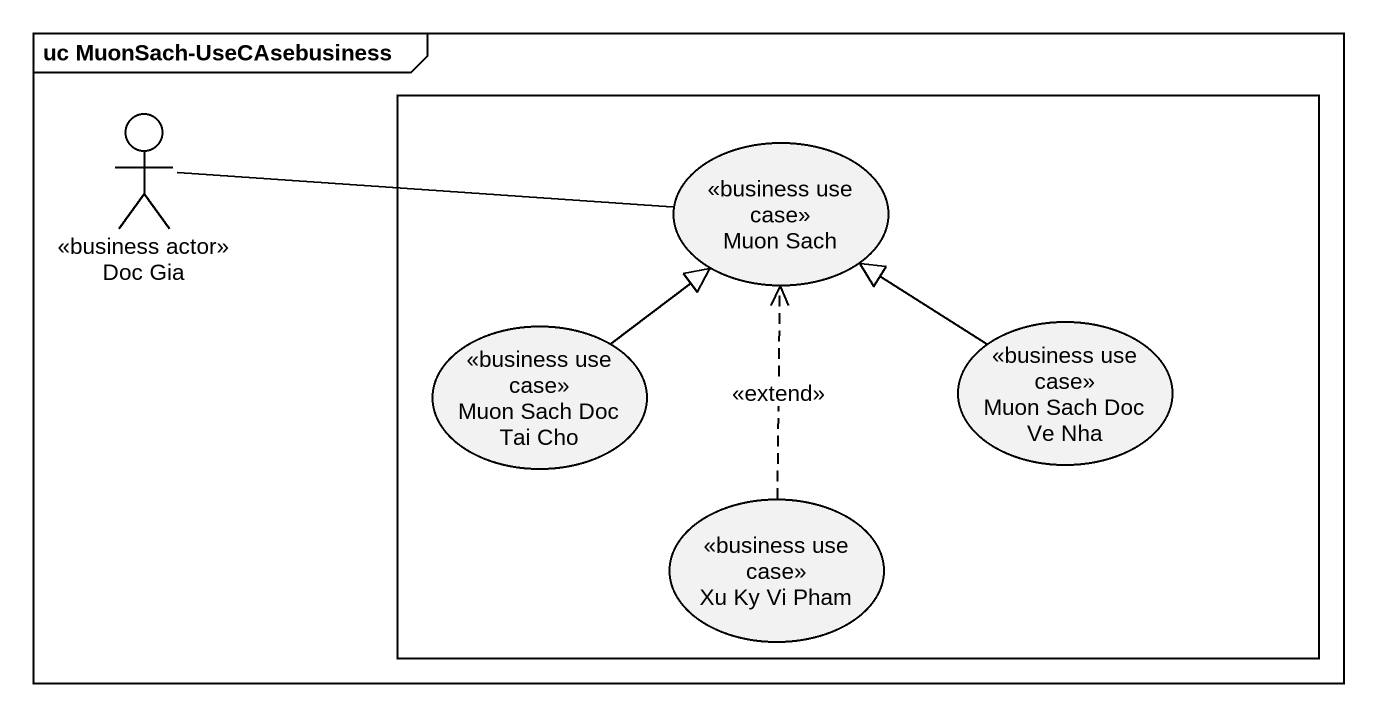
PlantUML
@startuml
mainframe uc MuonSach-UseCAsebusiness
actor "Doc Gia" as Doc_Gia <<business actor>>
rectangle " " as rectangle1 {
  usecase "Muon Sach" as Muon_Sach <<business use case>>
  usecase "Muon Sach Doc Tai Cho" as Muon_Sach_Doc_Tai_Cho <<business use case>>
  usecase "Muon Sach Doc Ve Nha" as Muon_Sach_Doc_Ve_Nha <<business use case>>
  usecase "Xu Ky Vi Pham" as Xu_Ky_Vi_Pham <<business use case>>
}
Doc_Gia -right- Muon_Sach
Muon_Sach_Doc_Tai_Cho -up-|> Muon_Sach
Muon_Sach_Doc_Ve_Nha -up-|> Muon_Sach
Xu_Ky_Vi_Pham .up.> Muon_Sach : <<extend>>
@enduml
